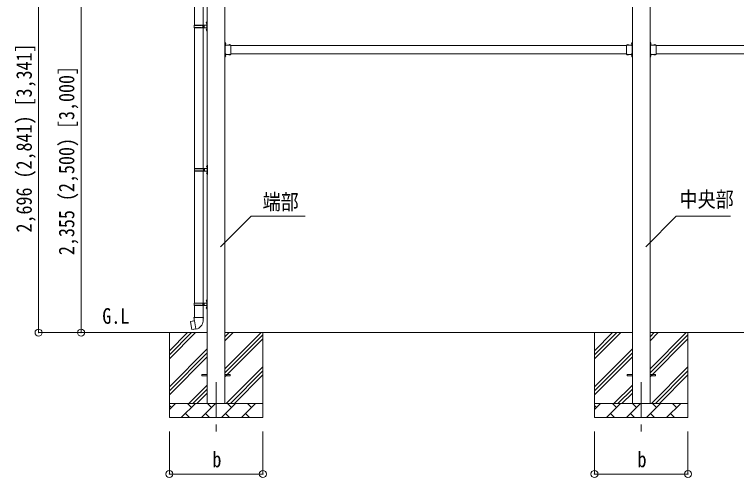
# Model space of a CAD drawing. Units: millimetres, scale not verified. Extents: x -13976 to 14131, y -9754 to 9646.
# Drawn here: x 364 to 5460, y -5779 to -2508 of the extents above; entities that cross this region are included whole.
import ezdxf
from ezdxf.enums import TextEntityAlignment as Align

# ---------------------------------------------------------------- set-up
doc = ezdxf.new("R2010")
doc.units = ezdxf.units.MM
doc.header["$LTSCALE"] = 50
doc.header["$PDMODE"] = 32
doc.header["$PDSIZE"] = 50
doc.linetypes.add('CHAIN1', pattern=[8, 5, -1, 1, -1])
doc.linetypes.add('USER8', pattern=[4, 3, -1])
for name, color, linetype, lineweight in [('0-2_建具', 4, 'Continuous', 9), ('0-4_設備', 7, 'Continuous', 9), ('0-6_手摺', 5, 'Continuous', 5), ('0-7_ハッチ', 6, 'Continuous', 9), ('0-9_敷地', 7, 'Continuous', 9)]:
    doc.layers.add(name, color=color, linetype=linetype, lineweight=lineweight)
doc.styles.add('ＭＳ ゴシック', font='')
doc.styles.get('ＭＳ ゴシック').set_extended_font_data('MS Gothic')

msp = doc.modelspace()

# ---------------------------------------------------------------- linework, layer by layer
at = {"layer": '0-2_建具'}
for p, q in [((4724.65, -2359.99), (4724.65, -5255.35)), ((4849.65, -5255.35), (4849.65, -2359.99)), ((1724.65, -2402.85), (1724.65, -5255.35)), ((1849.65, -5255.35), (1849.65, -2402.85)), ((1851.65, -2704.35), (1849.65, -2704.35)), ((1849.65, -2704.35), (1849.65, -2724.35)), ((1849.65, -2711.35), (1851.65, -2711.35)), ((1849.65, -2717.35), (1851.65, -2717.35)), ((1851.65, -2704.35), (1851.65, -2724.35)), ((1852.16, -2708.45), (1851.65, -2708.45)), ((1851.65, -2708.45), (1851.65, -2720.25)), ((1891.65, -2724.35), (1851.65, -2724.35)), ((1851.65, -2728.35), (1851.65, -2786.35)), ((1888.55, -2724.35), (1876.75, -2724.35)), ((1888.55, -2723.84), (1888.55, -2724.35)), ((1891.65, -2724.35), (1891.65, -2790.35)), ((1891.65, -2727.35), (4682.65, -2727.35)), ((4682.65, -2724.35), (4682.65, -2790.35)), ((4682.65, -2724.35), (4722.65, -2724.35)), ((4685.75, -2723.84), (4685.75, -2724.35)), ((4685.75, -2724.35), (4697.55, -2724.35)), ((4722.14, -2708.45), (4722.65, -2708.45)), ((4722.65, -2704.35), (4724.65, -2704.35)), ((4722.65, -2704.35), (4722.65, -2724.35)), ((4722.65, -2708.45), (4722.65, -2720.25)), ((4724.65, -2711.35), (4722.65, -2711.35)), ((4724.65, -2717.35), (4722.65, -2717.35)), ((4722.65, -2728.35), (4722.65, -2786.35)), ((4724.65, -2704.35), (4724.65, -2724.35)), ((4851.65, -2704.35), (4849.65, -2704.35)), ((4849.65, -2704.35), (4849.65, -2724.35)), ((4849.65, -2711.35), (4851.65, -2711.35)), ((4849.65, -2717.35), (4851.65, -2717.35)), ((4851.65, -2704.35), (4851.65, -2724.35)), ((4852.16, -2708.45), (4851.65, -2708.45)), ((4851.65, -2708.45), (4851.65, -2720.25)), ((4891.65, -2724.35), (4851.65, -2724.35)), ((4851.65, -2728.35), (4851.65, -2786.35)), ((4888.55, -2724.35), (4876.75, -2724.35)), ((4888.55, -2723.84), (4888.55, -2724.35)), ((4891.65, -2724.35), (4891.65, -2790.35)), ((4891.65, -2727.35), (7682.65, -2727.35)), ((1849.65, -2790.35), (1849.65, -2810.35)), ((1849.65, -2797.35), (1851.65, -2797.35)), ((1855.65, -2787.35), (1850.15, -2787.35)), ((1851.65, -2788.35), (1855.65, -2788.35)), ((1851.65, -2790.35), (1851.65, -2810.35)), ((1891.65, -2790.35), (1851.65, -2790.35)), ((1852.16, -2794.45), (1851.65, -2794.45)), ((1851.65, -2794.45), (1851.65, -2806.25)), ((1888.55, -2790.35), (1876.75, -2790.35)), ((1888.55, -2790.86), (1888.55, -2790.35)), ((1891.65, -2787.35), (4682.65, -2787.35)), ((4682.65, -2790.35), (4722.65, -2790.35)), ((4685.75, -2790.86), (4685.75, -2790.35)), ((4685.75, -2790.35), (4697.55, -2790.35)), ((4718.65, -2787.35), (4724.15, -2787.35)), ((4722.65, -2788.35), (4718.65, -2788.35)), ((4722.14, -2794.45), (4722.65, -2794.45)), ((4722.65, -2790.35), (4722.65, -2810.35)), ((4722.65, -2794.45), (4722.65, -2806.25)), ((4724.65, -2797.35), (4722.65, -2797.35)), ((4724.65, -2790.35), (4724.65, -2810.35)), ((4849.65, -2790.35), (4849.65, -2810.35)), ((4849.65, -2797.35), (4851.65, -2797.35)), ((4855.65, -2787.35), (4850.15, -2787.35)), ((4851.65, -2788.35), (4855.65, -2788.35)), ((4851.65, -2790.35), (4851.65, -2810.35)), ((4891.65, -2790.35), (4851.65, -2790.35)), ((4852.16, -2794.45), (4851.65, -2794.45)), ((4851.65, -2794.45), (4851.65, -2806.25)), ((4888.55, -2790.35), (4876.75, -2790.35)), ((4888.55, -2790.86), (4888.55, -2790.35)), ((4891.65, -2787.35), (7682.65, -2787.35)), ((1849.65, -2803.35), (1851.65, -2803.35)), ((1851.65, -2810.35), (1849.65, -2810.35)), ((4724.65, -2803.35), (4722.65, -2803.35)), ((4722.65, -2810.35), (4724.65, -2810.35)), ((4849.65, -2803.35), (4851.65, -2803.35)), ((4851.65, -2810.35), (4849.65, -2810.35)), ((1687.15, -5050.85), (1724.65, -5050.85)), ((1687.15, -5059.85), (1687.15, -5050.85)), ((1687.15, -5059.85), (1724.65, -5059.85)), ((1849.65, -5050.85), (1887.15, -5050.85)), ((1849.65, -5059.85), (1887.15, -5059.85)), ((1887.15, -5059.85), (1887.15, -5050.85)), ((4687.15, -5050.85), (4724.65, -5050.85)), ((4687.15, -5059.85), (4687.15, -5050.85)), ((4687.15, -5059.85), (4724.65, -5059.85)), ((4849.65, -5050.85), (4887.15, -5050.85)), ((4849.65, -5059.85), (4887.15, -5059.85)), ((4887.15, -5059.85), (4887.15, -5050.85))]:
    msp.add_line(p, q, dxfattribs=at)
at = {"layer": '0-2_建具', "color": 7, "linetype": 'CHAIN1'}
for p, q in [((1787.15, -5105.35), (1787.15, -5454.35)), ((4787.15, -5105.35), (4787.15, -5454.35))]:
    msp.add_line(p, q, dxfattribs=at)
at = {"layer": '0-2_建具'}
for points in [[(1855.65, -2727.35), (1850.15, -2727.35), (1850.15, -2787.35)], [(1852.16, -2708.45), (1852.16, -2720.25), (1851.65, -2720.25)], [(1851.65, -2728.35), (1855.65, -2728.35), (1855.65, -2726.35), (1851.65, -2726.35)], [(1888.55, -2723.84), (1876.75, -2723.84), (1876.75, -2724.35)], [(4685.75, -2723.84), (4697.55, -2723.84), (4697.55, -2724.35)], [(4722.65, -2728.35), (4718.65, -2728.35), (4718.65, -2726.35), (4722.65, -2726.35)], [(4718.65, -2727.35), (4724.15, -2727.35), (4724.15, -2787.35)], [(4722.14, -2708.45), (4722.14, -2720.25), (4722.65, -2720.25)], [(4855.65, -2727.35), (4850.15, -2727.35), (4850.15, -2787.35)], [(4852.16, -2708.45), (4852.16, -2720.25), (4851.65, -2720.25)], [(4851.65, -2728.35), (4855.65, -2728.35), (4855.65, -2726.35), (4851.65, -2726.35)], [(4888.55, -2723.84), (4876.75, -2723.84), (4876.75, -2724.35)], [(1851.65, -2786.35), (1855.65, -2786.35), (1855.65, -2788.35)], [(1852.16, -2794.45), (1852.16, -2806.25), (1851.65, -2806.25)], [(1888.55, -2790.86), (1876.75, -2790.86), (1876.75, -2790.35)], [(4685.75, -2790.86), (4697.55, -2790.86), (4697.55, -2790.35)], [(4722.65, -2786.35), (4718.65, -2786.35), (4718.65, -2788.35)], [(4722.14, -2794.45), (4722.14, -2806.25), (4722.65, -2806.25)], [(4851.65, -2786.35), (4855.65, -2786.35), (4855.65, -2788.35)], [(4852.16, -2794.45), (4852.16, -2806.25), (4851.65, -2806.25)], [(4888.55, -2790.86), (4876.75, -2790.86), (4876.75, -2790.35)]]:
    msp.add_lwpolyline(points, dxfattribs=at)
at = {"layer": '0-2_建具', "linetype": 'USER8'}
for points in [[(1854.26, -2711.85), (1851.49, -2713.2), (1850.88, -2714.35)], [(1854.26, -2716.85), (1851.49, -2715.49), (1850.88, -2714.35)], [(1880.15, -2721.74), (1881.51, -2724.52), (1882.65, -2725.12)], [(1885.15, -2721.74), (1883.8, -2724.52), (1882.65, -2725.12)], [(4689.15, -2721.74), (4690.51, -2724.52), (4691.65, -2725.12)], [(4694.15, -2721.74), (4692.8, -2724.52), (4691.65, -2725.12)], [(4720.04, -2711.85), (4722.82, -2713.2), (4723.43, -2714.35)], [(4720.04, -2716.85), (4722.82, -2715.49), (4723.43, -2714.35)], [(4854.26, -2711.85), (4851.49, -2713.2), (4850.88, -2714.35)], [(4854.26, -2716.85), (4851.49, -2715.49), (4850.88, -2714.35)], [(4880.15, -2721.74), (4881.51, -2724.52), (4882.65, -2725.12)], [(4885.15, -2721.74), (4883.8, -2724.52), (4882.65, -2725.12)], [(1854.26, -2797.85), (1851.49, -2799.2), (1850.88, -2800.35)], [(1854.26, -2802.85), (1851.49, -2801.49), (1850.88, -2800.35)], [(1880.15, -2792.96), (1881.51, -2790.18), (1882.65, -2789.57)], [(1885.15, -2792.96), (1883.8, -2790.18), (1882.65, -2789.57)], [(4689.15, -2792.96), (4690.51, -2790.18), (4691.65, -2789.57)], [(4694.15, -2792.96), (4692.8, -2790.18), (4691.65, -2789.57)], [(4720.04, -2797.85), (4722.82, -2799.2), (4723.43, -2800.35)], [(4720.04, -2802.85), (4722.82, -2801.49), (4723.43, -2800.35)], [(4854.26, -2797.85), (4851.49, -2799.2), (4850.88, -2800.35)], [(4854.26, -2802.85), (4851.49, -2801.49), (4850.88, -2800.35)], [(4880.15, -2792.96), (4881.51, -2790.18), (4882.65, -2789.57)], [(4885.15, -2792.96), (4883.8, -2790.18), (4882.65, -2789.57)]]:
    msp.add_lwpolyline(points, dxfattribs=at)
at = {"layer": '0-2_建具'}
for centre, radius, start, end in [((1851.65, -2724.35), 2, 180, 270), ((1846.42, -2714.35), 8.23, 314.2189, 45.7811), ((1882.65, -2729.58), 8.23, 44.2189, 135.7811), ((4691.65, -2729.58), 8.23, 44.2189, 135.7811), ((4727.89, -2714.35), 8.23, 134.2189, 225.7811), ((4722.65, -2724.35), 2, 270, 0), ((4851.65, -2724.35), 2, 180, 270), ((4846.42, -2714.35), 8.23, 314.2189, 45.7811), ((4882.65, -2729.58), 8.23, 44.2189, 135.7811), ((1851.65, -2790.35), 2, 90, 180), ((1846.42, -2800.35), 8.23, 314.2189, 45.7811), ((1882.65, -2785.12), 8.23, 224.2189, 315.7811), ((4691.65, -2785.12), 8.23, 224.2189, 315.7811), ((4727.89, -2800.35), 8.23, 134.2189, 225.7811), ((4722.65, -2790.35), 2, 0, 90), ((4851.65, -2790.35), 2, 90, 180), ((4846.42, -2800.35), 8.23, 314.2189, 45.7811), ((4882.65, -2785.12), 8.23, 224.2189, 315.7811)]:
    msp.add_arc(centre, radius, start, end, dxfattribs=at)
at = {"layer": '0-4_設備'}
for p, q in [((1724.65, -4755.35), (1134.42, -4755.35)), ((1457.15, -4755.35), (1457.15, -5355.35)), ((1457.15, -4940.4), (1642.2, -4755.35)), ((1457.15, -4912.11), (1613.92, -4755.35)), ((1457.15, -4883.83), (1585.64, -4755.35)), ((4724.65, -4755.35), (1849.65, -4755.35)), ((1849.65, -5010.45), (2104.75, -4755.35)), ((1849.65, -4812.46), (1906.76, -4755.35)), ((1849.65, -4784.17), (1878.48, -4755.35)), ((1849.65, -5038.73), (2117.15, -4771.23)), ((2117.15, -4755.35), (2117.15, -5355.35)), ((4457.15, -4755.35), (4457.15, -5355.35)), ((4457.15, -4940.4), (4642.2, -4755.35)), ((4457.15, -4912.11), (4613.92, -4755.35)), ((4457.15, -4883.83), (4585.64, -4755.35)), ((7724.65, -4755.35), (4849.65, -4755.35)), ((4849.65, -5010.45), (5104.75, -4755.35)), ((4849.65, -4812.46), (4906.76, -4755.35)), ((4849.65, -4784.17), (4878.48, -4755.35)), ((4849.65, -5038.73), (5117.15, -4771.23)), ((5117.15, -4755.35), (5117.15, -5355.35)), ((1849.65, -5067.02), (2117.15, -4799.52)), ((4849.65, -5067.02), (5117.15, -4799.52)), ((1457.15, -5138.39), (1724.65, -4870.89)), ((4457.15, -5138.39), (4724.65, -4870.89)), ((1457.15, -5166.67), (1724.65, -4899.17)), ((1457.15, -5194.96), (1724.65, -4927.46)), ((4457.15, -5166.67), (4724.65, -4899.17)), ((4457.15, -5194.96), (4724.65, -4927.46)), ((1859.31, -5255.35), (2117.15, -4997.51)), ((1887.59, -5255.35), (2117.15, -5025.79)), ((4859.31, -5255.35), (5117.15, -4997.51)), ((4887.59, -5255.35), (5117.15, -5025.79)), ((1915.88, -5255.35), (2117.15, -5054.07)), ((4915.88, -5255.35), (5117.15, -5054.07)), ((1594.75, -5255.35), (1724.65, -5125.45)), ((4594.75, -5255.35), (4724.65, -5125.45)), ((1623.04, -5255.35), (1724.65, -5153.73)), ((1651.32, -5255.35), (1724.65, -5182.02)), ((4623.04, -5255.35), (4724.65, -5153.73)), ((4651.32, -5255.35), (4724.65, -5182.02)), ((1457.15, -5255.35), (2117.15, -5255.35)), ((1457.15, -5298.24), (1500.05, -5255.35)), ((1471.49, -5283.9), (1457.15, -5269.56)), ((1541.47, -5355.35), (1641.47, -5255.35)), ((1612.91, -5283.9), (1584.36, -5255.35)), ((1682.89, -5355.35), (1782.89, -5255.35)), ((1754.34, -5283.9), (1725.78, -5255.35)), ((1824.31, -5355.35), (1924.31, -5255.35)), ((1895.76, -5283.9), (1867.2, -5255.35)), ((1965.73, -5355.35), (2065.73, -5255.35)), ((2037.18, -5283.9), (2008.62, -5255.35)), ((2113.87, -5255.35), (2117.15, -5252.06)), ((4457.15, -5255.35), (5117.15, -5255.35)), ((4457.15, -5298.24), (4500.05, -5255.35)), ((4471.49, -5283.9), (4457.15, -5269.56)), ((4541.47, -5355.35), (4641.47, -5255.35)), ((4612.91, -5283.9), (4584.36, -5255.35)), ((4682.89, -5355.35), (4782.89, -5255.35)), ((4754.34, -5283.9), (4725.78, -5255.35)), ((4824.31, -5355.35), (4924.31, -5255.35)), ((4895.76, -5283.9), (4867.2, -5255.35)), ((4965.73, -5355.35), (5065.73, -5255.35)), ((5037.18, -5283.9), (5008.62, -5255.35)), ((5113.87, -5255.35), (5117.15, -5252.06)), ((1570.02, -5326.79), (1598.57, -5355.35)), ((1711.44, -5326.79), (1740, -5355.35)), ((1852.86, -5326.79), (1881.42, -5355.35)), ((1994.29, -5326.79), (2022.84, -5355.35)), ((4570.02, -5326.79), (4598.57, -5355.35)), ((4711.44, -5326.79), (4740, -5355.35)), ((4852.86, -5326.79), (4881.42, -5355.35)), ((4994.29, -5326.79), (5022.84, -5355.35)), ((2117.15, -5355.35), (1457.15, -5355.35)), ((5117.15, -5355.35), (4457.15, -5355.35))]:
    msp.add_line(p, q, dxfattribs=at)
at = {"layer": '0-6_手摺', "color": 6, "lineweight": 9}
for p, q in [((534.42, -2058.99), (534.42, -4755.35)), ((834.42, -2400.35), (834.42, -4755.35)), ((534.42, -4755.35), (1134.42, -4755.35)), ((834.42, -4755.35), (1134.42, -4755.35)), ((1457.15, -5754.35), (1457.15, -5454.35)), ((2117.15, -5754.35), (2117.15, -5454.35)), ((4457.15, -5754.35), (4457.15, -5454.35)), ((5117.15, -5754.35), (5117.15, -5454.35)), ((1457.15, -5754.35), (2117.15, -5754.35)), ((4457.15, -5754.35), (5117.15, -5754.35))]:
    msp.add_line(p, q, dxfattribs=at)
at = {"layer": '0-6_手摺', "color": 6}
for p in [(534.42, -4755.35), (834.42, -4755.35), (1457.15, -5754.35), (2117.15, -5754.35), (4457.15, -5754.35), (5117.15, -5754.35)]:
    msp.add_point(p, dxfattribs=at)
at = {"layer": '0-7_ハッチ'}
for points in [[(2416.1, -3933.27), (2034.79, -3933.27), (1818.78, -4149.28)], [(5416.1, -3933.27), (5034.79, -3933.27), (4818.78, -4149.28)]]:
    msp.add_lwpolyline(points, dxfattribs=at)
at = {"layer": '0-9_敷地'}
for p, q in [((1634.65, -2326.07), (1634.65, -2583.36)), ((1694.65, -2326.07), (1694.65, -2734.83)), ((1631.65, -2585.36), (1681.99, -2585.36)), ((1632.65, -2583.36), (1718.65, -2583.36)), ((1632.65, -2583.36), (1632.65, -2585.36)), ((1691.65, -2583.36), (1691.65, -2587.86)), ((1691.65, -2587.86), (1693.65, -2587.86)), ((1691.65, -2601.36), (1691.65, -2596.86)), ((1691.65, -2596.86), (1693.65, -2596.86)), ((1693.65, -2587.86), (1693.65, -2592.36)), ((1693.65, -2596.86), (1693.65, -2592.36)), ((1699.65, -2583.36), (1699.65, -2592.36)), ((1699.65, -2587.86), (1702.65, -2587.86)), ((1699.65, -2601.36), (1699.65, -2592.36)), ((1699.65, -2596.86), (1702.65, -2596.86)), ((1702.65, -2587.86), (1702.65, -2592.36)), ((1702.65, -2596.86), (1702.65, -2592.36)), ((1718.35, -2566.21), (1720.4, -2567.21)), ((1719.62, -2564.21), (1720.25, -2564.21)), ((1719.62, -2564.21), (1719.62, -2572.51)), ((1719.62, -2572.51), (1720.25, -2572.51)), ((1720.25, -2564.21), (1720.25, -2572.51)), ((1720.25, -2564.21), (1720.65, -2564.61)), ((1720.25, -2572.51), (1720.65, -2572.11)), ((1720.4, -2567.21), (1721.01, -2568.36)), ((1720.65, -2560.36), (1723.65, -2558.86)), ((1720.65, -2560.36), (1720.65, -2592.36)), ((1720.65, -2564.61), (1720.65, -2572.11)), ((1720.65, -2624.36), (1720.65, -2592.36)), ((1723.65, -2558.86), (1723.65, -2592.36)), ((1723.65, -2558.86), (1724.65, -2558.86)), ((1723.65, -2625.86), (1723.65, -2592.36)), ((1724.65, -2558.86), (1724.65, -2592.36)), ((1724.65, -2625.86), (1724.65, -2592.36)), ((1631.65, -2599.36), (1681.99, -2599.36)), ((1632.65, -2601.36), (1632.65, -2599.36)), ((1632.65, -2601.36), (1718.65, -2601.36)), ((1634.65, -2601.36), (1634.65, -3596.35)), ((1694.65, -2601.36), (1694.65, -3596.35)), ((1718.35, -2614.21), (1720.4, -2615.21)), ((1719.62, -2612.21), (1720.25, -2612.21)), ((1719.62, -2612.21), (1719.62, -2620.51)), ((1719.62, -2620.51), (1720.25, -2620.51)), ((1720.25, -2612.21), (1720.25, -2620.51)), ((1720.25, -2612.21), (1720.65, -2612.61)), ((1720.25, -2620.51), (1720.65, -2620.11)), ((1720.4, -2615.21), (1721.01, -2616.36)), ((1720.65, -2612.61), (1720.65, -2620.11)), ((1720.65, -2624.36), (1723.65, -2625.86)), ((1723.65, -2625.86), (1724.65, -2625.86)), ((1634.15, -3598.35), (1684.49, -3598.35)), ((1634.15, -3612.35), (1684.49, -3612.35)), ((1634.65, -3614.34), (1634.65, -4546.35)), ((1635.15, -3596.35), (1721.15, -3596.35)), ((1635.15, -3596.35), (1635.15, -3598.35)), ((1635.15, -3614.35), (1635.15, -3612.35)), ((1635.15, -3614.35), (1721.15, -3614.35)), ((1694.15, -3596.35), (1694.15, -3600.85)), ((1694.15, -3600.85), (1696.15, -3600.85)), ((1694.15, -3614.35), (1694.15, -3609.85)), ((1694.15, -3609.85), (1696.15, -3609.85)), ((1694.65, -3614.34), (1694.65, -4546.35)), ((1696.15, -3600.85), (1696.15, -3605.35)), ((1696.15, -3609.85), (1696.15, -3605.35)), ((1702.15, -3596.35), (1702.15, -3605.35)), ((1702.15, -3600.85), (1705.15, -3600.85)), ((1702.15, -3614.35), (1702.15, -3605.35)), ((1702.15, -3609.85), (1705.15, -3609.85)), ((1705.15, -3600.85), (1705.15, -3605.35)), ((1705.15, -3609.85), (1705.15, -3605.35)), ((1720.85, -3579.2), (1722.9, -3580.2)), ((1722.12, -3577.2), (1722.75, -3577.2)), ((1722.12, -3577.2), (1722.12, -3585.5)), ((1722.12, -3585.5), (1722.75, -3585.5)), ((1722.75, -3577.2), (1722.75, -3585.5)), ((1722.75, -3577.2), (1723.15, -3577.6)), ((1722.75, -3585.5), (1723.15, -3585.1)), ((1722.9, -3580.2), (1723.51, -3581.35)), ((1723.15, -3573.35), (1726.15, -3571.85)), ((1723.15, -3573.35), (1723.15, -3605.35)), ((1723.15, -3577.6), (1723.15, -3585.1)), ((1723.15, -3637.35), (1723.15, -3605.35)), ((1726.15, -3571.85), (1726.15, -3605.35)), ((1726.15, -3571.85), (1727.15, -3571.85)), ((1726.15, -3638.85), (1726.15, -3605.35)), ((1727.15, -3571.85), (1727.15, -3605.35)), ((1727.15, -3638.85), (1727.15, -3605.35)), ((1720.85, -3627.2), (1722.9, -3628.2)), ((1722.12, -3625.2), (1722.75, -3625.2)), ((1722.12, -3625.2), (1722.12, -3633.5)), ((1722.12, -3633.5), (1722.75, -3633.5)), ((1722.75, -3625.2), (1722.75, -3633.5)), ((1722.75, -3625.2), (1723.15, -3625.6)), ((1722.75, -3633.5), (1723.15, -3633.1)), ((1722.9, -3628.2), (1723.51, -3629.35)), ((1723.15, -3625.6), (1723.15, -3633.1)), ((1723.15, -3637.35), (1726.15, -3638.85)), ((1726.15, -3638.85), (1727.15, -3638.85)), ((1718.35, -4529.2), (1720.4, -4530.2)), ((1719.62, -4527.2), (1720.25, -4527.2)), ((1719.62, -4527.2), (1719.62, -4535.5)), ((1720.25, -4527.2), (1720.25, -4535.5)), ((1720.25, -4527.2), (1720.65, -4527.6)), ((1720.25, -4535.5), (1720.65, -4535.1)), ((1720.4, -4530.2), (1721.01, -4531.35)), ((1720.65, -4523.35), (1723.65, -4521.85)), ((1720.65, -4523.35), (1720.65, -4555.35)), ((1720.65, -4527.6), (1720.65, -4535.1)), ((1723.65, -4521.85), (1723.65, -4555.35)), ((1723.65, -4521.85), (1724.65, -4521.85)), ((1724.65, -4521.85), (1724.65, -4555.35)), ((1631.65, -4548.35), (1681.99, -4548.35)), ((1631.65, -4562.35), (1681.99, -4562.35)), ((1632.65, -4546.35), (1718.65, -4546.35)), ((1632.65, -4546.35), (1632.65, -4548.35)), ((1632.65, -4564.35), (1632.65, -4562.35)), ((1632.65, -4564.35), (1718.65, -4564.35)), ((1634.65, -4564.35), (1634.65, -4649.27)), ((1691.65, -4546.35), (1691.65, -4550.85)), ((1691.65, -4550.85), (1693.65, -4550.85)), ((1691.65, -4564.35), (1691.65, -4559.85)), ((1691.65, -4559.85), (1693.65, -4559.85)), ((1693.65, -4550.85), (1693.65, -4555.35)), ((1693.65, -4559.85), (1693.65, -4555.35)), ((1694.65, -4564.35), (1694.65, -4649.27)), ((1699.65, -4546.35), (1699.65, -4555.35)), ((1699.65, -4550.85), (1702.65, -4550.85)), ((1699.65, -4564.35), (1699.65, -4555.35)), ((1699.65, -4559.85), (1702.65, -4559.85)), ((1702.65, -4550.85), (1702.65, -4555.35)), ((1702.65, -4559.85), (1702.65, -4555.35)), ((1718.35, -4577.2), (1720.4, -4578.2)), ((1719.62, -4535.5), (1720.25, -4535.5)), ((1719.62, -4575.2), (1720.25, -4575.2)), ((1719.62, -4575.2), (1719.62, -4583.5)), ((1719.62, -4583.5), (1720.25, -4583.5)), ((1720.25, -4575.2), (1720.25, -4583.5)), ((1720.25, -4575.2), (1720.65, -4575.6)), ((1720.25, -4583.5), (1720.65, -4583.1)), ((1720.4, -4578.2), (1721.01, -4579.35)), ((1720.65, -4587.35), (1720.65, -4555.35)), ((1720.65, -4575.6), (1720.65, -4583.1)), ((1723.65, -4588.85), (1723.65, -4555.35)), ((1724.65, -4588.85), (1724.65, -4555.35)), ((1720.65, -4587.35), (1723.65, -4588.85)), ((1723.65, -4588.85), (1724.65, -4588.85)), ((1606.19, -4677.73), (1605.38, -4678.9)), ((1605.38, -4678.9), (1615, -4733.46)), ((1634.06, -4672.48), (1606.19, -4677.73)), ((1618.93, -4675.12), (1618.72, -4675.37)), ((1632.8, -4649.27), (1630.65, -4650.06)), ((1630.65, -4650.06), (1630.65, -4653.67)), ((1630.65, -4653.67), (1632.89, -4654.49)), ((1632.8, -4649.27), (1664.65, -4649.27)), ((1632.8, -4649.27), (1632.89, -4654.49)), ((1632.89, -4654.49), (1633.15, -4669.27)), ((1633.15, -4669.27), (1634.5, -4671.27)), ((1644.42, -4729.77), (1634.28, -4672.3)), ((1634.31, -4671.48), (1634.31, -4672.18)), ((1634.5, -4671.27), (1634.47, -4671.28)), ((1696.5, -4649.27), (1664.65, -4649.27)), ((1694.84, -4671.22), (1694.77, -4673.38)), ((1696.15, -4669.27), (1694.84, -4671.22)), ((1698.65, -4653.67), (1696.41, -4654.49)), ((1696.5, -4649.27), (1698.65, -4650.06)), ((1698.65, -4650.06), (1698.65, -4653.67)), ((1629.03, -4732.37), (1628.75, -4732.21)), ((1644.72, -4730.54), (1644.48, -4729.87))]:
    msp.add_line(p, q, dxfattribs=at)
for points in [[(1718.35, -2570.5), (1720.4, -2569.51), (1721.01, -2568.36)], [(1718.35, -2618.5), (1720.4, -2617.51), (1721.01, -2616.36)], [(1720.85, -3583.5), (1722.9, -3582.5), (1723.51, -3581.35)], [(1720.85, -3631.5), (1722.9, -3630.5), (1723.51, -3629.35)], [(1718.35, -4533.5), (1720.4, -4532.5), (1721.01, -4531.35)], [(1718.35, -4581.5), (1720.4, -4580.5), (1721.01, -4579.35)], [(1621.18, -4674.9), (1620.9, -4674.75), (1618.93, -4675.12)], [(1696.5, -4649.27), (1696.41, -4654.49), (1696.15, -4669.27)], [(1644.15, -4729.68), (1616.16, -4734.28), (1615, -4733.46)], [(1631.21, -4731.8), (1631, -4732.04), (1629.03, -4732.37)]]:
    msp.add_lwpolyline(points, dxfattribs=at)
for centre, radius, start, end in [((1680.4, -2592.36), 49.25, 171.82876, 180.00002), ((1680.4, -2592.36), 49.25, 180.00002, 188.17127), ((1681.99, -2583.36), 2, 270, 359.99998), ((1723.95, -2568.36), 6, 136.21765, 223.78235), ((1718.65, -2581.36), 2, 270, 359.99998), ((1681.99, -2601.36), 2, 0.00005, 90.00004), ((1723.95, -2616.36), 6, 136.21765, 223.78235), ((1718.65, -2603.36), 2, 0.00005, 90.00004), ((1682.9, -3605.35), 49.25, 171.82876, 180.00002), ((1682.9, -3605.35), 49.25, 180.00002, 188.17127), ((1684.49, -3596.35), 2, 270, 359.99998), ((1684.49, -3614.35), 2, 0.00005, 90.00004), ((1726.45, -3581.35), 6, 136.21765, 223.78235), ((1721.15, -3594.35), 2, 270, 359.99998), ((1721.15, -3616.35), 2, 0.00005, 90.00004), ((1726.45, -3629.35), 6, 136.21765, 223.78235), ((1723.95, -4531.35), 6, 136.21765, 223.78235), ((1680.4, -4555.35), 49.25, 171.82876, 180.00002), ((1680.4, -4555.35), 49.25, 180.00002, 188.17127), ((1681.99, -4546.35), 2, 270, 359.99998), ((1681.99, -4564.35), 2, 0.00005, 90.00004), ((1723.95, -4579.35), 6, 136.21765, 223.78235), ((1718.65, -4544.35), 2, 270, 359.99998), ((1718.65, -4566.35), 2, 0.00005, 90.00004), ((1634.01, -4672.18), 0.3, 280.66842, 0), ((1634.51, -4671.48), 0.2, 100, 180), ((1634.5, -4671.27), 60.3, 279.96938, 358), ((1644.2, -4729.98), 0.3, 20, 99.33158), ((1644.91, -4730.47), 0.2, 200, 279.96938)]:
    msp.add_arc(centre, radius, start, end, dxfattribs=at)

# ---------------------------------------------------------------- texts
at = {"layer": '0-4_設備', "style": 'ＭＳ ゴシック', "width": 0.85}
msp.add_text('G.L', height=110, dxfattribs=at).set_placement((984.23, -4725.9), align=Align.BOTTOM_LEFT)
at = {"layer": '0-6_手摺', "color": 7, "style": 'ＭＳ ゴシック', "width": 0.85}
for s, p in [('2,696 (2,841) [3,341]', (519.42, -4048.42)), ('2,355 (2,500) [3,000]', (819.42, -4207.85))]:
    msp.add_text(s, height=110, rotation=90, dxfattribs=at).set_placement(p, align=Align.BOTTOM_LEFT)
for p in [(1760.9, -5739.35), (4760.9, -5739.35)]:
    msp.add_text('b', height=110, dxfattribs=at).set_placement(p, align=Align.BOTTOM_LEFT)
at = {"layer": '0-7_ハッチ', "color": 7, "style": 'ＭＳ ゴシック', "width": 0.85}
for s, p in [('端部', (2115.05, -3919.58)), ('中央部', (5057.42, -3901.92))]:
    msp.add_text(s, height=110, dxfattribs=at).set_placement(p, align=Align.BOTTOM_LEFT)

doc.saveas('drawing.dxf')
